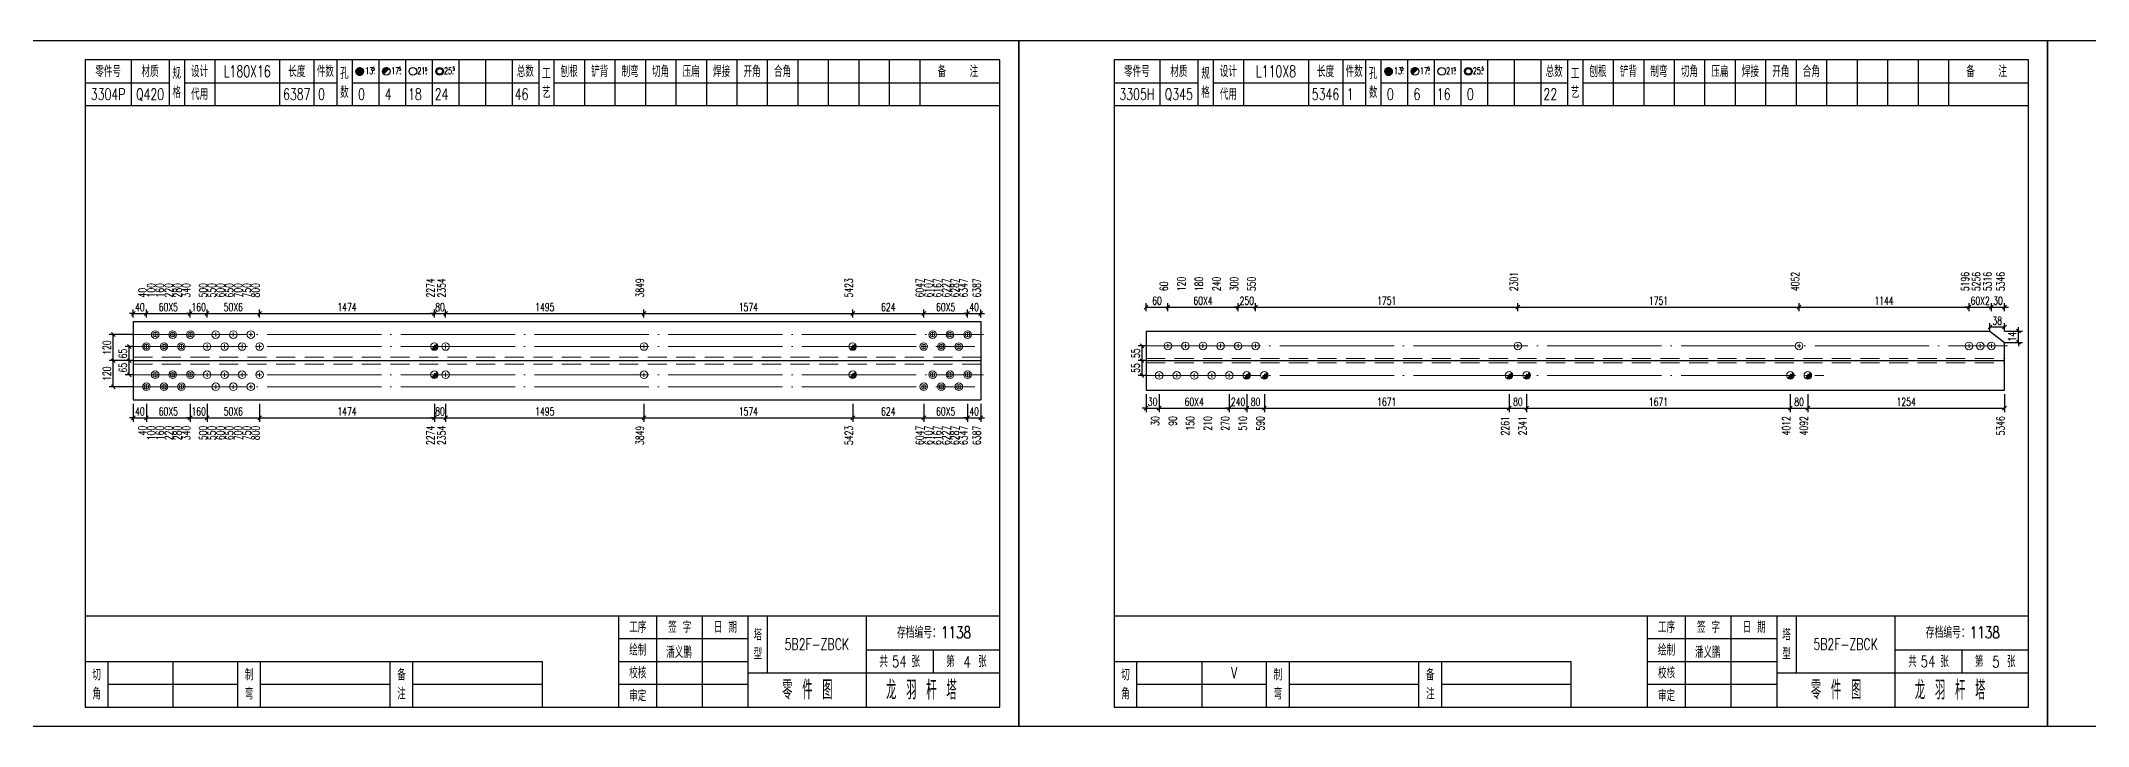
# Model space of a CAD drawing. Header units: millimetres. Extents: x 0 to 30240, y -10896 to -1348.
# Drawn here: x 823 to 1361, y -10043 to -9863 of the extents above; entities that cross this region are included whole.
import ezdxf
from ezdxf.enums import TextEntityAlignment as Align

# ---------------------------------------------------------------- set-up
doc = ezdxf.new("R2010")
doc.units = ezdxf.units.MM
doc.header["$LTSCALE"] = 20
doc.header["$PDMODE"] = 1
doc.linetypes.add('DASHDOT2X', pattern=[1.75, 1.5, -0.125, 0, -0.125])
doc.linetypes.add('HIDDEN', pattern=[0.375, 0.25, -0.125])
for name, color, linetype, lineweight in [('1', 7, 'Continuous', 25), ('11', 3, 'Continuous', 13), ('2', 1, 'HIDDEN', 13), ('5', 1, 'Continuous', 13), ('7', 2, 'DASHDOT2X', 13)]:
    doc.layers.add(name, color=color, linetype=linetype, lineweight=lineweight)
doc.styles.get("Standard").update_dxf_attribs({"font": 'simplex', "width": 0.7, "bigfont": 'gbhzfs.shx'})
doc.styles.add('SYMBOL_TXT', font='txt.shx', dxfattribs={"width": 0.6})
doc.styles.add('TITLE_TXT', font='simplex.shx', dxfattribs={"width": 0.75, "height": 2.5, "bigfont": 'gbhzfs.shx'})
doc.dimstyles.get("Standard").update_dxf_attribs({"dimtxt": 2.1, "dimasz": 1, "dimexe": 1.05, "dimexo": 0, "dimgap": 0.63, "dimtad": 1, "dimzin": 0, "dimdsep": 46, "dimtxsty": 'standard', "dimblk": 'OBLIQUE', "dimblk1": 'OBLIQUE', "dimblk2": 'OBLIQUE', "dimcen": 0.09, "dimadec": 0, "dimazin": 0, "dimtfac": 1, "dimtdec": 1, "dimtix": 1, "dimtmove": 0, "dimatfit": 3, "dimfxl": 0, "dimtolj": 1, "dimtzin": 0, "dimarcsym": 0})
pattern_1 = [(0, (-3, 0), (0, 0.0125), [])]

# ---------------------------------------------------------------- blocks, each defined once
blk = doc.blocks.new('M12_HOLE')
h = blk.add_hatch()
h.set_pattern_fill('LINE', scale=0.1, style=0)
h.set_pattern_definition(pattern_1)
h.paths.add_polyline_path([(-5, 0, 1), (-1, 0, 1)])
at = {"color": 7}
blk.add_circle((-3, 0), 2, dxfattribs=at)
at = {"color": 7, "attachment_point": 1, "style": 'SYMBOL_TXT'}
for s, insert, char_height, width in [('13\\f??|b0|i0|c0|p54;.', (-0.1, 2.1), 3.5, 5.707), ('5', (3.7, 2.3), 1.8, 2.931)]:
    blk.add_mtext(s, dxfattribs=dict(at, insert=insert, char_height=char_height, width=width))
blk = doc.blocks.new('M16_HOLE')
h = blk.add_hatch()
h.set_pattern_fill('LINE', scale=0.1, style=0)
h.set_pattern_definition(pattern_1)
h.paths.add_polyline_path([(-1.6, 1.4, 0.668179), (-5, 0, 0.198912), (-4.4, -1.4)])
at = {"color": 7}
blk.add_circle((-3, 0), 2, dxfattribs=at)
at = {"color": 7, "attachment_point": 1, "style": 'SYMBOL_TXT'}
for s, insert, char_height, width in [('17.', (-0.4, 2.1), 3.5, 6.316), ('5', (3.6, 2.3), 1.8, 1.822)]:
    blk.add_mtext(s, dxfattribs=dict(at, insert=insert, char_height=char_height, width=width))
blk = doc.blocks.new('M20_HOLE')
at = {"color": 7}
blk.add_circle((-3, 0), 2, dxfattribs=at)
at = {"color": 7, "attachment_point": 1, "style": 'SYMBOL_TXT'}
for s, insert, char_height, width in [('21.', (-0.7, 2), 3.5, 6.074), ('5', (3.3, 2), 1.8, 1.458)]:
    blk.add_mtext(s, dxfattribs=dict(at, insert=insert, char_height=char_height, width=width))
blk = doc.blocks.new('M24_HOLE')
at = {"color": 7}
for radius in [2, 1.5]:
    blk.add_circle((-3, 0), radius, dxfattribs=at)
at = {"color": 7, "attachment_point": 1, "style": 'SYMBOL_TXT'}
for s, insert, char_height, width in [('25.', (-0.7, 2.1), 3.5, 2.429), ('5', (3.9, 2.3), 1.8, 1.944)]:
    blk.add_mtext(s, dxfattribs=dict(at, insert=insert, char_height=char_height, width=width))
blk = doc.blocks.new('JgCard')
for p, q in [((270, 180), (0, 180)), ((0, 180), (0, 0)), ((270, 0), (270, 180)), ((265, 175), (25, 175)), ((25, 175), (25, 5)), ((37, 175), (37, 163)), ((47, 175), (47, 163)), ((51, 175), (51, 163)), ((59, 175), (59, 163)), ((76, 175), (76, 163)), ((85, 175), (85, 163)), ((91, 175), (91, 163)), ((95, 175), (95, 163)), ((102, 175), (102, 163)), ((109, 175), (109, 163)), ((116, 175), (116, 163)), ((123, 175), (123, 163)), ((130, 175), (130, 163)), ((137, 175), (137, 163)), ((144, 175), (144, 163)), ((148, 175), (148, 163)), ((156, 175), (156, 163)), ((164, 175), (164, 163)), ((172, 175), (172, 163)), ((180, 175), (180, 163)), ((188, 175), (188, 163)), ((196, 175), (196, 163)), ((204, 175), (204, 163)), ((212, 175), (212, 163)), ((220, 175), (220, 163)), ((228, 175), (228, 163)), ((236, 175), (236, 163)), ((244, 175), (244, 163)), ((265, 5), (265, 175)), ((25, 169), (47, 169)), ((51, 169), (91, 169)), ((95, 169), (144, 169)), ((148, 169), (265, 169)), ((25, 163), (265, 163)), ((25, 29), (265, 29)), ((165, 5), (165, 29)), ((175, 5), (175, 29)), ((187, 5), (187, 29)), ((199, 5), (199, 29)), ((204, 29), (204, 14)), ((230, 5), (230, 29)), ((165, 23), (199, 23)), ((25, 17), (145, 17)), ((31, 5), (31, 17)), ((48, 17), (48, 5)), ((65, 5), (65, 17)), ((71, 5), (71, 17)), ((105, 5), (105, 17)), ((111, 5), (111, 17)), ((145, 5), (145, 17)), ((165, 17), (199, 17)), ((230, 20), (265, 20)), ((247.5, 20), (247.5, 14)), ((31, 11), (65, 11)), ((71, 11), (105, 11)), ((111, 11), (145, 11)), ((165, 11), (199, 11)), ((199, 14), (265, 14)), ((0, 0), (270, 0)), ((25, 5), (265, 5))]:
    blk.add_line(p, q)
blk.add_lwpolyline([(96.03, 171.99, -1), (98.03, 171.99, -1)], format="xyb", close=True)
blk.add_point((145, 96))
at = {"xscale": 0.5, "yscale": 0.5, "zscale": 0.5}
for name, p in [('M12_HOLE', (98.53, 171.99)), ('M16_HOLE', (105.5, 172)), ('M20_HOLE', (112.5, 172)), ('M24_HOLE', (119.5, 172))]:
    blk.add_blockref(name, p, dxfattribs=at)
at = {"style": 'TITLE_TXT', "width": 0.75}
for s, height, p in [('存档编号：1138', 3.076, (238.02, 23.07)), ('潘义鹏', 3, (177.45, 17.91)), ('龙 羽 杆 塔', 5, (235.17, 6.97))]:
    blk.add_text(s, height=height, dxfattribs=at).set_placement(p)
at = {"attachment_point": 5, "style": 'TITLE_TXT'}
for s, insert, char_height, width in [('零件号', (31, 172), 3, 15), ('材质', (42, 172), 3, 8), ('设计', (55, 172), 3, 8), ('长度', (80.5, 172), 3, 8), ('件数', (88, 172), 3, 6), ('总数', (140.5, 172), 3, 7), ('工\\P艺', (146, 169), 3, 4), ('刨根', (152, 172), 3, 8), ('铲背', (160, 172), 3, 8), ('制弯', (168, 172), 3, 8), ('切角', (176, 172), 3, 8), ('压扁', (184, 172), 3, 8), ('焊接', (192, 172), 3, 8), ('开角', (200, 172), 3, 8), ('合角', (208, 172), 3, 8), ('备    注', (254, 172), 3, 22), ('规格', (49, 169), 3, 4), ('代用', (55, 166), 3, 8), ('孔数', (93, 169), 3, 4), ('工序', (170, 26), 3, 10), ('签 字', (181, 26), 3, 12), ('日 期', (193, 26), 3, 12), ('绘制', (170, 20), 3, 10), ('塔\\P型', (201.5, 21.5), 3, 5), ('共    张', (238.75, 17), 3, 17.5), ('第    张', (256.25, 17), 3, 17.5), ('切\\P角', (28, 11), 3, 6), ('制\\P弯', (68, 11), 3, 6), ('备\\P注', (108, 11), 3, 6), ('校核', (170, 14), 3, 10), ('零 件 图', (214.5, 9.5), 5, 31), ('审定', (170, 8), 3, 10)]:
    blk.add_mtext(s, dxfattribs=dict(at, insert=insert, char_height=char_height, width=width))
blk = doc.blocks.new('M24')
for p, q in [((-0.6, 0), (0.6, 0)), ((0, -0.6), (0, 0.6))]:
    blk.add_line(p, q)
for radius in [1, 0.6]:
    blk.add_circle((0, 0), radius)
blk = doc.blocks.new('M20')
for p, q in [((-0.5, 0), (0.5, 0)), ((0, -0.5), (0, 0.5))]:
    blk.add_line(p, q)
blk.add_circle((0, 0), 1)
blk = doc.blocks.new('M16')
for p, q in [((-0.71, -0.71), (0.71, 0.71)), ((-0.4, 0), (0.4, 0)), ((0, 0.4), (0, -0.4))]:
    blk.add_line(p, q)
blk.add_circle((0, 0), 1)
for radius in [0.8, 0.6, 0.4, 0.2]:
    blk.add_arc((0, 0), radius, 225, 45)
blk = doc.blocks.new('_Oblique')
at = {"color": 0, "linetype": 'ByBlock', "lineweight": -2}
blk.add_line((-0.5, -0.5), (0.5, 0.5), dxfattribs=at)
blk = doc.blocks.new('*D4800')
at = {"layer": '11', "color": 0, "lineweight": -2}
for p, q in [((847.6, -9958.16), (847.6, -9962.88)), ((851.04, -9958.16), (851.04, -9962.88)), ((847.6, -9961.83), (846.6, -9961.83)), ((847.6, -9961.83), (851.04, -9961.83)), ((851.04, -9961.83), (852.04, -9961.83))]:
    blk.add_line(p, q, dxfattribs=at)
at = {"layer": 'Defpoints', "color": 0}
for p in [(847.6, -9958.16), (851.04, -9958.16), (851.04, -9961.83)]:
    blk.add_point(p, dxfattribs=at)
at = {"layer": '11', "color": 0, "lineweight": -2}
blk.add_blockref('_Oblique', (847.6, -9961.83), dxfattribs=at)
at = {"layer": '11', "color": 0, "lineweight": -2, "rotation": 180}
blk.add_blockref('_Oblique', (851.04, -9961.83), dxfattribs=at)
at = {"layer": '11', "color": 0, "insert": (849.32, -9960.15), "char_height": 2.1, "attachment_point": 5}
blk.add_mtext('\\A1;40', dxfattribs=at)
blk = doc.blocks.new('*D4802')
at = {"layer": '11', "color": 0, "lineweight": -2}
for p, q in [((862.54, -9958.16), (862.54, -9962.88)), ((866.95, -9958.16), (866.95, -9962.88)), ((862.54, -9961.83), (861.54, -9961.83)), ((862.54, -9961.83), (866.95, -9961.83)), ((866.95, -9961.83), (867.95, -9961.83))]:
    blk.add_line(p, q, dxfattribs=at)
at = {"layer": 'Defpoints', "color": 0}
for p in [(862.54, -9958.16), (866.95, -9958.16), (866.95, -9961.83)]:
    blk.add_point(p, dxfattribs=at)
at = {"layer": '11', "color": 0, "lineweight": -2}
blk.add_blockref('_Oblique', (862.54, -9961.83), dxfattribs=at)
at = {"layer": '11', "color": 0, "lineweight": -2, "rotation": 180}
blk.add_blockref('_Oblique', (866.95, -9961.83), dxfattribs=at)
at = {"layer": '11', "color": 0, "insert": (864.75, -9960.15), "char_height": 2.1, "attachment_point": 5}
blk.add_mtext('\\A1;160', dxfattribs=at)
blk = doc.blocks.new('*D4805')
at = {"layer": '11', "color": 0, "lineweight": -2}
for p, q in [((926.63, -9958.16), (926.63, -9962.88)), ((929.57, -9958.16), (929.57, -9962.88)), ((926.63, -9961.83), (925.63, -9961.83)), ((926.63, -9961.83), (929.57, -9961.83)), ((929.57, -9961.83), (930.57, -9961.83))]:
    blk.add_line(p, q, dxfattribs=at)
at = {"layer": 'Defpoints', "color": 0}
for p in [(926.63, -9958.16), (929.57, -9958.16), (929.57, -9961.83)]:
    blk.add_point(p, dxfattribs=at)
at = {"layer": '11', "color": 0, "lineweight": -2}
blk.add_blockref('_Oblique', (926.63, -9961.83), dxfattribs=at)
at = {"layer": '11', "color": 0, "lineweight": -2, "rotation": 180}
blk.add_blockref('_Oblique', (929.57, -9961.83), dxfattribs=at)
at = {"layer": '11', "color": 0, "insert": (928.1, -9960.15), "char_height": 2.1, "attachment_point": 5}
blk.add_mtext('\\A1;80', dxfattribs=at)
blk = doc.blocks.new('*D4810')
at = {"layer": '11', "color": 0, "lineweight": -2}
for p, q in [((1066.56, -9958.16), (1066.56, -9962.88)), ((1070, -9958.16), (1070, -9962.88)), ((1066.56, -9961.83), (1065.56, -9961.83)), ((1066.56, -9961.83), (1070, -9961.83)), ((1070, -9961.83), (1071, -9961.83))]:
    blk.add_line(p, q, dxfattribs=at)
at = {"layer": 'Defpoints', "color": 0}
for p in [(1066.56, -9958.16), (1070, -9958.16), (1070, -9961.83)]:
    blk.add_point(p, dxfattribs=at)
at = {"layer": '11', "color": 0, "lineweight": -2}
blk.add_blockref('_Oblique', (1066.56, -9961.83), dxfattribs=at)
at = {"layer": '11', "color": 0, "lineweight": -2, "rotation": 180}
blk.add_blockref('_Oblique', (1070, -9961.83), dxfattribs=at)
at = {"layer": '11', "color": 0, "insert": (1068.28, -9960.15), "char_height": 2.1, "attachment_point": 5}
blk.add_mtext('\\A1;40', dxfattribs=at)
blk = doc.blocks.new('*D4811')
at = {"layer": '11', "color": 0, "lineweight": -2}
for p, q in [((847.6, -9935.48), (847.6, -9933.38)), ((851.04, -9935.48), (851.04, -9933.38)), ((847.6, -9934.43), (846.6, -9934.43)), ((847.6, -9934.43), (851.04, -9934.43)), ((851.04, -9934.43), (852.04, -9934.43))]:
    blk.add_line(p, q, dxfattribs=at)
at = {"layer": 'Defpoints', "color": 0}
for p in [(847.6, -9935.48), (851.04, -9934.43), (851.04, -9935.48)]:
    blk.add_point(p, dxfattribs=at)
at = {"layer": '11', "color": 0, "lineweight": -2}
blk.add_blockref('_Oblique', (847.6, -9934.43), dxfattribs=at)
at = {"layer": '11', "color": 0, "lineweight": -2, "rotation": 180}
blk.add_blockref('_Oblique', (851.04, -9934.43), dxfattribs=at)
at = {"layer": '11', "color": 0, "insert": (849.32, -9932.75), "char_height": 2.1, "attachment_point": 5}
blk.add_mtext('\\A1;40', dxfattribs=at)
blk = doc.blocks.new('*D4813')
at = {"layer": '11', "color": 0, "lineweight": -2}
for p, q in [((862.54, -9935.48), (862.54, -9933.38)), ((866.95, -9935.48), (866.95, -9933.38)), ((862.54, -9934.43), (861.54, -9934.43)), ((862.54, -9934.43), (866.95, -9934.43)), ((866.95, -9934.43), (867.95, -9934.43))]:
    blk.add_line(p, q, dxfattribs=at)
at = {"layer": 'Defpoints', "color": 0}
for p in [(862.54, -9935.48), (866.95, -9934.43), (866.95, -9935.48)]:
    blk.add_point(p, dxfattribs=at)
at = {"layer": '11', "color": 0, "lineweight": -2}
blk.add_blockref('_Oblique', (862.54, -9934.43), dxfattribs=at)
at = {"layer": '11', "color": 0, "lineweight": -2, "rotation": 180}
blk.add_blockref('_Oblique', (866.95, -9934.43), dxfattribs=at)
at = {"layer": '11', "color": 0, "insert": (864.75, -9932.75), "char_height": 2.1, "attachment_point": 5}
blk.add_mtext('\\A1;160', dxfattribs=at)
blk = doc.blocks.new('*D4816')
at = {"layer": '11', "color": 0, "lineweight": -2}
for p, q in [((926.63, -9935.48), (926.63, -9933.38)), ((929.57, -9935.48), (929.57, -9933.38)), ((926.63, -9934.43), (925.63, -9934.43)), ((926.63, -9934.43), (929.57, -9934.43)), ((929.57, -9934.43), (930.57, -9934.43))]:
    blk.add_line(p, q, dxfattribs=at)
at = {"layer": 'Defpoints', "color": 0}
for p in [(926.63, -9935.48), (929.57, -9934.43), (929.57, -9935.48)]:
    blk.add_point(p, dxfattribs=at)
at = {"layer": '11', "color": 0, "lineweight": -2}
blk.add_blockref('_Oblique', (926.63, -9934.43), dxfattribs=at)
at = {"layer": '11', "color": 0, "lineweight": -2, "rotation": 180}
blk.add_blockref('_Oblique', (929.57, -9934.43), dxfattribs=at)
at = {"layer": '11', "color": 0, "insert": (928.1, -9932.75), "char_height": 2.1, "attachment_point": 5}
blk.add_mtext('\\A1;80', dxfattribs=at)
blk = doc.blocks.new('*D4821')
at = {"layer": '11', "color": 0, "lineweight": -2}
for p, q in [((1066.56, -9935.48), (1066.56, -9933.38)), ((1070, -9935.48), (1070, -9933.38)), ((1066.56, -9934.43), (1065.56, -9934.43)), ((1066.56, -9934.43), (1070, -9934.43)), ((1070, -9934.43), (1071, -9934.43))]:
    blk.add_line(p, q, dxfattribs=at)
at = {"layer": 'Defpoints', "color": 0}
for p in [(1066.56, -9935.48), (1070, -9934.43), (1070, -9935.48)]:
    blk.add_point(p, dxfattribs=at)
at = {"layer": '11', "color": 0, "lineweight": -2}
blk.add_blockref('_Oblique', (1066.56, -9934.43), dxfattribs=at)
at = {"layer": '11', "color": 0, "lineweight": -2, "rotation": 180}
blk.add_blockref('_Oblique', (1070, -9934.43), dxfattribs=at)
at = {"layer": '11', "color": 0, "insert": (1068.28, -9932.75), "char_height": 2.1, "attachment_point": 5}
blk.add_mtext('\\A1;40', dxfattribs=at)
blk = doc.blocks.new('*D4826')
at = {"layer": '11', "color": 0, "lineweight": -2}
for p, q in [((1113.4, -9959.31), (1112.4, -9959.31)), ((1113.4, -9955.64), (1113.4, -9960.36)), ((1113.4, -9959.31), (1116.84, -9959.31)), ((1116.84, -9955.64), (1116.84, -9960.36)), ((1116.84, -9959.31), (1117.84, -9959.31))]:
    blk.add_line(p, q, dxfattribs=at)
at = {"layer": 'Defpoints', "color": 0}
for p in [(1113.4, -9955.64), (1116.84, -9955.64), (1116.84, -9959.31)]:
    blk.add_point(p, dxfattribs=at)
at = {"layer": '11', "color": 0, "lineweight": -2}
blk.add_blockref('_Oblique', (1113.4, -9959.31), dxfattribs=at)
at = {"layer": '11', "color": 0, "lineweight": -2, "rotation": 180}
blk.add_blockref('_Oblique', (1116.84, -9959.31), dxfattribs=at)
at = {"layer": '11', "color": 0, "insert": (1115.12, -9957.63), "char_height": 2.1, "attachment_point": 5}
blk.add_mtext('\\A1;30', dxfattribs=at)
blk = doc.blocks.new('*D4828')
at = {"layer": '11', "color": 0, "lineweight": -2}
for p, q in [((1135.24, -9959.31), (1134.24, -9959.31)), ((1135.24, -9955.64), (1135.24, -9960.36)), ((1135.24, -9959.31), (1139.84, -9959.31)), ((1139.84, -9955.64), (1139.84, -9960.36)), ((1139.84, -9959.31), (1140.84, -9959.31))]:
    blk.add_line(p, q, dxfattribs=at)
at = {"layer": 'Defpoints', "color": 0}
for p in [(1135.24, -9955.64), (1139.84, -9955.64), (1139.84, -9959.31)]:
    blk.add_point(p, dxfattribs=at)
at = {"layer": '11', "color": 0, "lineweight": -2}
blk.add_blockref('_Oblique', (1135.24, -9959.31), dxfattribs=at)
at = {"layer": '11', "color": 0, "lineweight": -2, "rotation": 180}
blk.add_blockref('_Oblique', (1139.84, -9959.31), dxfattribs=at)
at = {"layer": '11', "color": 0, "insert": (1137.54, -9957.63), "char_height": 2.1, "attachment_point": 5}
blk.add_mtext('\\A1;240', dxfattribs=at)
blk = doc.blocks.new('*D4837')
at = {"layer": '11', "color": 0, "lineweight": -2}
for p, q in [((1137.54, -9932.75), (1136.54, -9932.75)), ((1137.54, -9933.8), (1137.54, -9931.7)), ((1137.54, -9932.75), (1142.14, -9932.75)), ((1142.14, -9933.8), (1142.14, -9931.7)), ((1142.14, -9932.75), (1143.14, -9932.75))]:
    blk.add_line(p, q, dxfattribs=at)
at = {"layer": 'Defpoints', "color": 0}
for p in [(1137.54, -9933.8), (1142.14, -9932.75), (1142.14, -9933.8)]:
    blk.add_point(p, dxfattribs=at)
at = {"layer": '11', "color": 0, "lineweight": -2}
blk.add_blockref('_Oblique', (1137.54, -9932.75), dxfattribs=at)
at = {"layer": '11', "color": 0, "lineweight": -2, "rotation": 180}
blk.add_blockref('_Oblique', (1142.14, -9932.75), dxfattribs=at)
at = {"layer": '11', "color": 0, "insert": (1139.84, -9931.07), "char_height": 2.1, "attachment_point": 5}
blk.add_mtext('\\A1;250', dxfattribs=at)
blk = doc.blocks.new('*D4841')
at = {"layer": '11', "color": 0, "lineweight": -2}
for p, q in [((1329.38, -9932.75), (1328.38, -9932.75)), ((1329.38, -9933.8), (1329.38, -9931.7)), ((1329.38, -9932.75), (1335.26, -9932.75)), ((1335.26, -9933.8), (1335.26, -9931.7)), ((1335.26, -9932.75), (1336.26, -9932.75))]:
    blk.add_line(p, q, dxfattribs=at)
at = {"layer": 'Defpoints', "color": 0}
for p in [(1329.38, -9933.8), (1335.26, -9932.75), (1335.26, -9933.8)]:
    blk.add_point(p, dxfattribs=at)
at = {"layer": '11', "color": 0, "lineweight": -2}
blk.add_blockref('_Oblique', (1329.38, -9932.75), dxfattribs=at)
at = {"layer": '11', "color": 0, "lineweight": -2, "rotation": 180}
blk.add_blockref('_Oblique', (1335.26, -9932.75), dxfattribs=at)
at = {"layer": '11', "color": 0, "insert": (1332.32, -9931.07), "char_height": 2.1, "attachment_point": 5}
blk.add_mtext('\\A1;60X2', dxfattribs=at)
blk = doc.blocks.new('*D4842')
at = {"layer": '11', "color": 0, "lineweight": -2}
for p, q in [((1335.26, -9932.75), (1334.26, -9932.75)), ((1335.26, -9933.8), (1335.26, -9931.7)), ((1335.26, -9932.75), (1338.7, -9932.75)), ((1338.7, -9933.8), (1338.7, -9931.7)), ((1338.7, -9932.75), (1339.7, -9932.75))]:
    blk.add_line(p, q, dxfattribs=at)
at = {"layer": 'Defpoints', "color": 0}
for p in [(1335.26, -9933.8), (1338.7, -9932.75), (1338.7, -9933.8)]:
    blk.add_point(p, dxfattribs=at)
at = {"layer": '11', "color": 0, "lineweight": -2}
blk.add_blockref('_Oblique', (1335.26, -9932.75), dxfattribs=at)
at = {"layer": '11', "color": 0, "lineweight": -2, "rotation": 180}
blk.add_blockref('_Oblique', (1338.7, -9932.75), dxfattribs=at)
at = {"layer": '11', "color": 0, "insert": (1336.98, -9931.07), "char_height": 2.1, "attachment_point": 5}
blk.add_mtext('\\A1;30', dxfattribs=at)
blk = doc.blocks.new('*D4843')
at = {"layer": '11', "color": 0, "lineweight": -2}
for p, q in [((1338.7, -9939.05), (1343.42, -9939.05)), ((1342.38, -9939.05), (1342.38, -9938.05)), ((1342.38, -9942.01), (1342.38, -9939.05)), ((1338.7, -9942.01), (1343.42, -9942.01)), ((1342.38, -9942.01), (1342.38, -9943.01))]:
    blk.add_line(p, q, dxfattribs=at)
at = {"layer": 'Defpoints', "color": 0}
for p in [(1338.7, -9939.05), (1342.38, -9939.05), (1338.7, -9942.01)]:
    blk.add_point(p, dxfattribs=at)
at = {"layer": '11', "color": 0, "lineweight": -2}
for p, rotation in [((1342.38, -9939.05), 270), ((1342.38, -9942.01), 90)]:
    blk.add_blockref('_Oblique', p, dxfattribs=dict(at, rotation=rotation))
at = {"layer": '11', "color": 0, "insert": (1340.7, -9940.53), "char_height": 2.1, "attachment_point": 5, "rotation": 90}
blk.add_mtext('\\A1;14', dxfattribs=at)
blk = doc.blocks.new('*D4844')
at = {"layer": '11', "color": 0, "lineweight": -2}
for p, q in [((1334.87, -9939.05), (1334.87, -9936.95)), ((1338.7, -9938), (1334.87, -9938)), ((1338.7, -9939.05), (1338.7, -9936.95))]:
    blk.add_line(p, q, dxfattribs=at)
at = {"layer": 'Defpoints', "color": 0}
for p in [(1334.87, -9938), (1334.87, -9939.05), (1338.7, -9939.05)]:
    blk.add_point(p, dxfattribs=at)
at = {"layer": '11', "color": 0, "lineweight": -2, "rotation": 180}
blk.add_blockref('_Oblique', (1334.87, -9938), dxfattribs=at)
at = {"layer": '11', "color": 0, "lineweight": -2}
blk.add_blockref('_Oblique', (1338.7, -9938), dxfattribs=at)
at = {"layer": '11', "color": 0, "insert": (1336.79, -9936.32), "char_height": 2.1, "attachment_point": 5}
blk.add_mtext('\\A1;38', dxfattribs=at)

msp = doc.modelspace()

# ---------------------------------------------------------------- linework, layer by layer
at = {"layer": '1'}
for p, q in [((847.6, -9936.528), (847.6, -9957.108)), ((847.6, -9936.528), (1070, -9936.528)), ((1070, -9936.528), (1070, -9957.108)), ((1113.4, -9939.048), (1113.4, -9954.588)), ((1113.4, -9939.048), (1334.872, -9939.048)), ((1334.872, -9939.048), (1338.7, -9942.015)), ((1338.7, -9946.818), (1338.7, -9942.015)), ((847.6, -9946.818), (1070, -9946.818)), ((1113.4, -9946.818), (1338.7, -9946.818)), ((1338.7, -9954.588), (1338.7, -9946.818)), ((1113.4, -9954.588), (1338.7, -9954.588)), ((847.6, -9957.108), (1070, -9957.108))]:
    msp.add_line(p, q, dxfattribs=at)
at = {"layer": '2'}
for p, q in [((847.6, -9945.904), (1070, -9945.904)), ((847.6, -9947.733), (1070, -9947.733)), ((1113.4, -9946.253), (1338.7, -9946.253)), ((1113.4, -9947.383), (1338.7, -9947.383))]:
    msp.add_line(p, q, dxfattribs=at)
at = {"layer": '7'}
for p, q in [((847.6, -9939.958), (1070.76, -9939.958)), ((847.6, -9943.102), (1068.46, -9943.102)), ((1113.4, -9942.933), (1339.46, -9942.933)), ((847.6, -9950.534), (1070.76, -9950.534)), ((847.6, -9953.678), (1068.46, -9953.678)), ((1113.4, -9950.703), (1291.278, -9950.703))]:
    msp.add_line(p, q, dxfattribs=at)

# ---------------------------------------------------------------- block references
at = {"layer": '1'}
for p in [(810, -10042.818), (1080, -10042.818), (1350, -10042.818)]:
    msp.add_blockref('JgCard', p, dxfattribs=at)
at = {"layer": '5'}
for name, p in [('M24', (853.34, -9939.958)), ('M24', (857.94, -9939.958)), ('M24', (862.54, -9939.958)), ('M20', (869.25, -9939.958)), ('M20', (873.85, -9939.958)), ('M20', (878.45, -9939.958)), ('M24', (1057.36, -9939.958)), ('M24', (1061.96, -9939.958)), ('M24', (1066.56, -9939.958)), ('M24', (851.04, -9943.102)), ('M24', (855.64, -9943.102)), ('M24', (860.24, -9943.102)), ('M20', (866.95, -9943.102)), ('M20', (871.55, -9943.102)), ('M20', (876.15, -9943.102)), ('M20', (880.75, -9943.102)), ('M16', (926.627, -9943.102)), ('M20', (929.567, -9943.102)), ('M20', (981.624, -9943.102)), ('M16', (1036.431, -9943.102)), ('M24', (1055.06, -9943.102)), ('M24', (1059.66, -9943.102)), ('M24', (1064.26, -9943.102)), ('M20', (1119.14, -9942.933)), ('M20', (1123.74, -9942.933)), ('M20', (1128.34, -9942.933)), ('M20', (1132.94, -9942.933)), ('M20', (1137.54, -9942.933)), ('M20', (1142.14, -9942.933)), ('M20', (1210.985, -9942.933)), ('M20', (1284.778, -9942.933)), ('M20', (1329.38, -9942.933)), ('M20', (1332.32, -9942.933)), ('M20', (1335.26, -9942.933)), ('M24', (853.34, -9950.534)), ('M24', (857.94, -9950.534)), ('M24', (862.54, -9950.534)), ('M20', (866.95, -9950.534)), ('M20', (871.55, -9950.534)), ('M20', (876.15, -9950.534)), ('M20', (880.75, -9950.534)), ('M16', (926.627, -9950.534)), ('M20', (929.567, -9950.534)), ('M20', (981.624, -9950.534)), ('M16', (1036.431, -9950.534)), ('M24', (1057.36, -9950.534)), ('M24', (1061.96, -9950.534)), ('M24', (1066.56, -9950.534)), ('M20', (1116.84, -9950.703)), ('M20', (1121.44, -9950.703)), ('M20', (1126.04, -9950.703)), ('M20', (1130.64, -9950.703)), ('M20', (1135.24, -9950.703)), ('M16', (1139.84, -9950.703)), ('M16', (1144.44, -9950.703)), ('M16', (1208.685, -9950.703)), ('M16', (1213.285, -9950.703)), ('M16', (1282.478, -9950.703)), ('M16', (1287.078, -9950.703)), ('M24', (851.04, -9953.678)), ('M24', (855.64, -9953.678)), ('M24', (860.24, -9953.678)), ('M20', (869.25, -9953.678)), ('M20', (873.85, -9953.678)), ('M20', (878.45, -9953.678)), ('M24', (1055.06, -9953.678)), ('M24', (1059.66, -9953.678)), ('M24', (1064.26, -9953.678))]:
    msp.add_blockref(name, p, dxfattribs=at)

# ---------------------------------------------------------------- texts
at = {"style": 'TITLE_TXT', "width": 0.75}
for s, p in [('54', (1046.712, -10027.328)), ('4', (1065.466, -10027.433)), ('54', (1316.712, -10027.328)), ('5', (1335.466, -10027.433))]:
    msp.add_text(s, height=3, dxfattribs=at).set_placement(p)
at = {"layer": '1', "width": 0.7}
for s, p in [('L180X16', (877.5, -9870.818)), ('L110X8', (1147.5, -9870.818)), ('3304P', (841, -9876.818)), ('Q420', (852, -9876.818)), ('6387', (890.5, -9876.818)), ('0', (897, -9876.818)), ('0', (907.5, -9876.818)), ('4', (914.5, -9876.818)), ('18', (921.5, -9876.818)), ('24', (928.5, -9876.818)), ('46', (949.5, -9876.818)), ('3305H', (1111, -9876.818)), ('Q345', (1122, -9876.818)), ('5346', (1160.5, -9876.818)), ('1', (1167, -9876.818)), ('0', (1177.5, -9876.818)), ('6', (1184.5, -9876.818)), ('16', (1191.5, -9876.818)), ('0', (1198.5, -9876.818)), ('22', (1219.5, -9876.818)), ('V', (1136.5, -10028.818))]:
    msp.add_text(s, height=3, dxfattribs=at).set_placement(p, align=Align.MIDDLE_CENTER)
for s, p in [('40', (851.04, -9930.228)), ('100', (853.34, -9930.228)), ('160', (855.64, -9930.228)), ('220', (857.94, -9930.228)), ('280', (860.24, -9930.228)), ('340', (862.54, -9930.228)), ('500', (866.95, -9930.228)), ('550', (869.25, -9930.228)), ('600', (871.55, -9930.228)), ('650', (873.85, -9930.228)), ('700', (876.15, -9930.228)), ('750', (878.45, -9930.228)), ('800', (880.75, -9930.228)), ('2274', (926.632, -9930.228)), ('2354', (929.576, -9930.228)), ('3849', (981.607, -9930.228)), ('5423', (1036.423, -9930.228)), ('6047', (1055.062, -9930.228)), ('6107', (1057.362, -9930.228)), ('6167', (1059.662, -9930.228)), ('6227', (1061.962, -9930.228)), ('6287', (1064.262, -9930.228)), ('6347', (1066.565, -9930.228)), ('6387', (1070, -9930.228)), ('60', (1119.14, -9928.548)), ('120', (1123.74, -9928.548)), ('180', (1128.34, -9928.548)), ('240', (1132.94, -9928.548)), ('300', (1137.54, -9928.548)), ('550', (1142.14, -9928.548)), ('2301', (1210.985, -9928.548)), ('4052', (1284.778, -9928.548)), ('5196', (1329.384, -9928.548)), ('5256', (1332.324, -9928.548)), ('5316', (1335.27, -9928.548)), ('5346', (1338.7, -9928.548))]:
    msp.add_text(s, height=2.1, rotation=90, dxfattribs=at).set_placement(p)
for s, p in [('40', (851.04, -9963.933)), ('100', (853.34, -9963.933)), ('160', (855.64, -9963.933)), ('220', (857.94, -9963.933)), ('280', (860.24, -9963.933)), ('340', (862.54, -9963.933)), ('500', (866.95, -9963.933)), ('550', (869.25, -9963.933)), ('600', (871.55, -9963.933)), ('650', (873.85, -9963.933)), ('700', (876.15, -9963.933)), ('750', (878.45, -9963.933)), ('800', (880.75, -9963.933)), ('2274', (926.632, -9963.933)), ('2354', (929.576, -9963.933)), ('3849', (981.607, -9963.933)), ('5423', (1036.423, -9963.933)), ('6047', (1055.062, -9963.933)), ('6107', (1057.362, -9963.933)), ('6167', (1059.662, -9963.933)), ('6227', (1061.962, -9963.933)), ('6287', (1064.262, -9963.933)), ('6347', (1066.565, -9963.933)), ('6387', (1070, -9963.933)), ('30', (1116.84, -9961.413)), ('90', (1121.44, -9961.413)), ('150', (1126.04, -9961.413)), ('210', (1130.64, -9961.413)), ('270', (1135.24, -9961.413)), ('510', (1139.84, -9961.413)), ('590', (1144.44, -9961.413)), ('2261', (1208.685, -9961.413)), ('2341', (1213.285, -9961.413)), ('4012', (1282.478, -9961.413)), ('4092', (1287.078, -9961.413)), ('5346', (1338.7, -9961.413))]:
    msp.add_text(s, height=2.1, rotation=90, dxfattribs=at).set_placement(p, align=Align.RIGHT)
at = {"layer": '1', "char_height": 3, "width": 26, "attachment_point": 5}
for insert in [(1027, -10021.318), (1297, -10021.318)]:
    msp.add_mtext('5B2F-ZBCK', dxfattribs=dict(at, insert=insert))

# ---------------------------------------------------------------- dimensions: what is measured, and where the dimension line sits
at = {"layer": '1'}
for base, p1, p2, text in [((842.35, -9939.958), (847.55, -9946.818), (847.55, -9939.958), '120'), ((846.55, -9943.102), (847.55, -9946.818), (847.55, -9943.102), '65'), ((1112.35, -9942.933), (1113.35, -9946.818), (1113.35, -9942.933), '55'), ((842.35, -9946.818), (847.55, -9953.678), (847.55, -9946.818), '120'), ((846.55, -9946.818), (847.55, -9950.534), (847.55, -9946.818), '65'), ((1112.35, -9946.818), (1113.35, -9950.703), (1113.35, -9946.818), '55')]:
    msp.add_linear_dim(base=base, p1=p1, p2=p2, angle=90, text=text, dimstyle='standard', dxfattribs=at).render()
at = {"layer": '11'}
for base, p1, p2, text, picture, middle in [((851.04, -9934.428), (847.6, -9935.478), (851.04, -9935.478), '40', '*D4811', (849.32, -9932.748)), ((866.95, -9934.428), (862.54, -9935.478), (866.95, -9935.478), '160', '*D4813', (864.745, -9932.748)), ((929.567, -9934.428), (926.627, -9935.478), (929.567, -9935.478), '80', '*D4816', (928.097, -9932.748)), ((1070, -9934.428), (1066.56, -9935.478), (1070, -9935.478), '40', '*D4821', (1068.28, -9932.748)), ((1142.14, -9932.748), (1137.54, -9933.798), (1142.14, -9933.798), '250', '*D4837', (1139.84, -9931.068)), ((1335.26, -9932.748), (1329.38, -9933.798), (1335.26, -9933.798), '60X2', '*D4841', (1332.32, -9931.068)), ((1338.7, -9932.748), (1335.26, -9933.798), (1338.7, -9933.798), '30', '*D4842', (1336.98, -9931.068)), ((1334.872, -9937.998), (1338.7, -9939.048), (1334.872, -9939.048), '38', '*D4844', (1336.786, -9936.318)), ((851.04, -9961.833), (847.6, -9958.158), (851.04, -9958.158), '40', '*D4800', (849.32, -9960.153)), ((866.95, -9961.833), (862.54, -9958.158), (866.95, -9958.158), '160', '*D4802', (864.745, -9960.153)), ((929.567, -9961.833), (926.627, -9958.158), (929.567, -9958.158), '80', '*D4805', (928.097, -9960.153)), ((1070, -9961.833), (1066.56, -9958.158), (1070, -9958.158), '40', '*D4810', (1068.28, -9960.153)), ((1116.84, -9959.313), (1113.4, -9955.638), (1116.84, -9955.638), '30', '*D4826', (1115.12, -9957.633)), ((1139.84, -9959.313), (1135.24, -9955.638), (1139.84, -9955.638), '240', '*D4828', (1137.54, -9957.633))]:
    dim = msp.add_linear_dim(base=base, p1=p1, p2=p2, text=text, dimstyle='standard', dxfattribs=at)
    dim.commit()
    dim.dimension.update_dxf_attribs({"geometry": picture, "text_midpoint": middle})
for base, p1, p2, text in [((862.54, -9934.428), (851.04, -9935.478), (862.54, -9935.478), '60X5'), ((880.75, -9934.428), (866.95, -9935.478), (880.75, -9935.478), '50X6'), ((926.627, -9934.428), (880.75, -9935.478), (926.627, -9935.478), '1474'), ((981.624, -9934.428), (929.567, -9935.478), (981.624, -9935.478), '1495'), ((1036.431, -9934.428), (981.624, -9935.478), (1036.431, -9935.478), '1574'), ((1055.06, -9934.428), (1036.431, -9935.478), (1055.06, -9935.478), '624'), ((1066.56, -9934.428), (1055.06, -9935.478), (1066.56, -9935.478), '60X5'), ((1119.14, -9932.748), (1113.4, -9933.798), (1119.14, -9933.798), '60'), ((1137.54, -9932.748), (1119.14, -9933.798), (1137.54, -9933.798), '60X4'), ((1210.985, -9932.748), (1142.14, -9933.798), (1210.985, -9933.798), '1751'), ((1284.778, -9932.748), (1210.985, -9933.798), (1284.778, -9933.798), '1751'), ((1329.38, -9932.748), (1284.778, -9933.798), (1329.38, -9933.798), '1144'), ((862.54, -9961.833), (851.04, -9958.158), (862.54, -9958.158), '60X5'), ((880.75, -9961.833), (866.95, -9958.158), (880.75, -9958.158), '50X6'), ((926.627, -9961.833), (880.75, -9958.158), (926.627, -9958.158), '1474'), ((981.624, -9961.833), (929.567, -9958.158), (981.624, -9958.158), '1495'), ((1036.431, -9961.833), (981.624, -9958.158), (1036.431, -9958.158), '1574'), ((1055.06, -9961.833), (1036.431, -9958.158), (1055.06, -9958.158), '624'), ((1066.56, -9961.833), (1055.06, -9958.158), (1066.56, -9958.158), '60X5'), ((1135.24, -9959.313), (1116.84, -9955.638), (1135.24, -9955.638), '60X4'), ((1144.44, -9959.313), (1139.84, -9955.638), (1144.44, -9955.638), '80'), ((1208.685, -9959.313), (1144.44, -9955.638), (1208.685, -9955.638), '1671'), ((1213.285, -9959.313), (1208.685, -9955.638), (1213.285, -9955.638), '80'), ((1282.478, -9959.313), (1213.285, -9955.638), (1282.478, -9955.638), '1671'), ((1287.078, -9959.313), (1282.478, -9955.638), (1287.078, -9955.638), '80'), ((1338.7, -9959.313), (1287.078, -9955.638), (1338.7, -9955.638), '1254')]:
    msp.add_linear_dim(base=base, p1=p1, p2=p2, text=text, dimstyle='standard', dxfattribs=at).render()
dim = msp.add_linear_dim(base=(1342.375, -9939.048), p1=(1338.7, -9942.015), p2=(1338.7, -9939.048), angle=90, text='14', dimstyle='standard', dxfattribs=at)
dim.commit()
dim.dimension.update_dxf_attribs({"geometry": '*D4843', "text_midpoint": (1340.695, -9940.532)})

doc.saveas('drawing.dxf')
